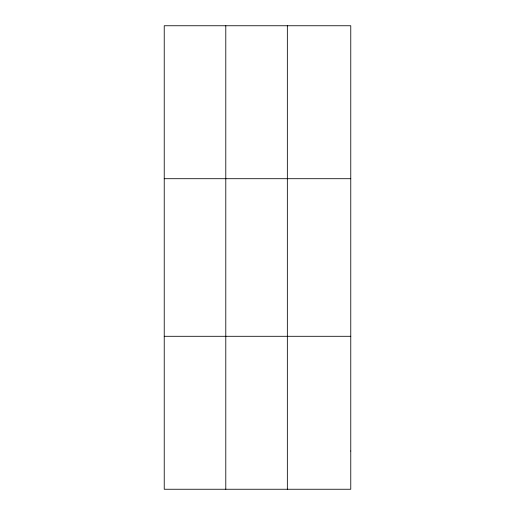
<?xml version="1.0" encoding="UTF-8"?>
<svg xmlns="http://www.w3.org/2000/svg" width="515" height="515" viewBox="0 0 515 515"><rect width="100%" height="100%" fill="white"/><g stroke="black" fill="none" stroke-linecap="round" stroke-linejoin="round"><path stroke-width="0.77" d="M225.789 25.75L225.789 489.25M287.344 25.75L287.344 489.25M164.234 178.705L350.767 178.705M164.234 336.295L350.767 336.295M350.767 451.011L350.767 489.25L164.234 489.25L164.234 25.75L350.767 25.75L350.767 451.011"/></g></svg>
